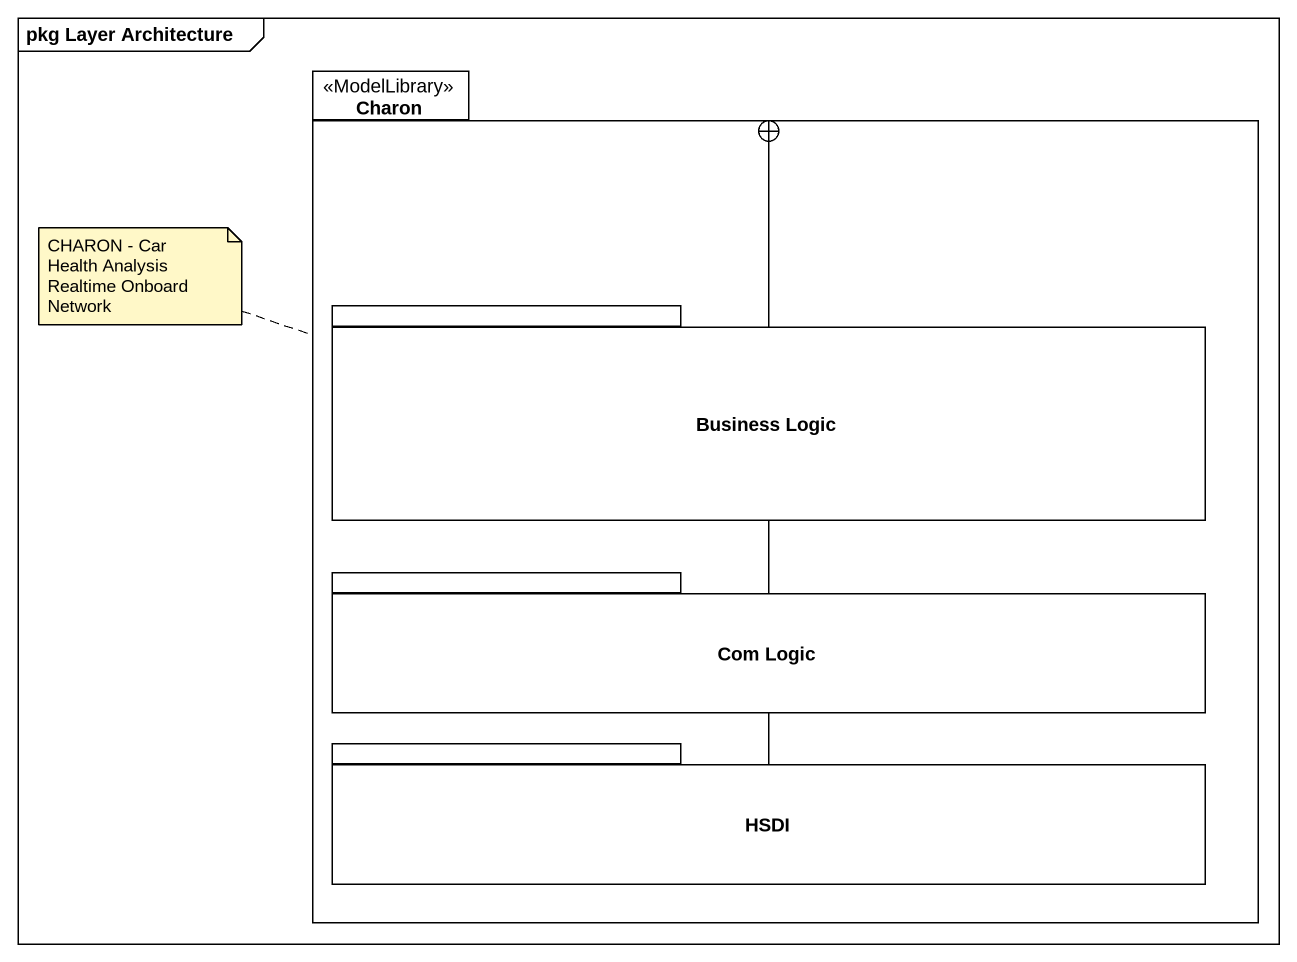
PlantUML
@startuml
mainframe pkg Layer Architecture
package Charon <<ModelLibrary>> {
  package "Business Logic" as Business_Logic {
  }
  package "Com Logic" as Com_Logic {
  }
  package HSDI {
  }
}
Business_Logic --+ Charon
Com_Logic -up-+ Charon
HSDI -up-+ Charon
note left of Charon : CHARON - Car Health Analysis Realtime Onboard Network
@enduml
